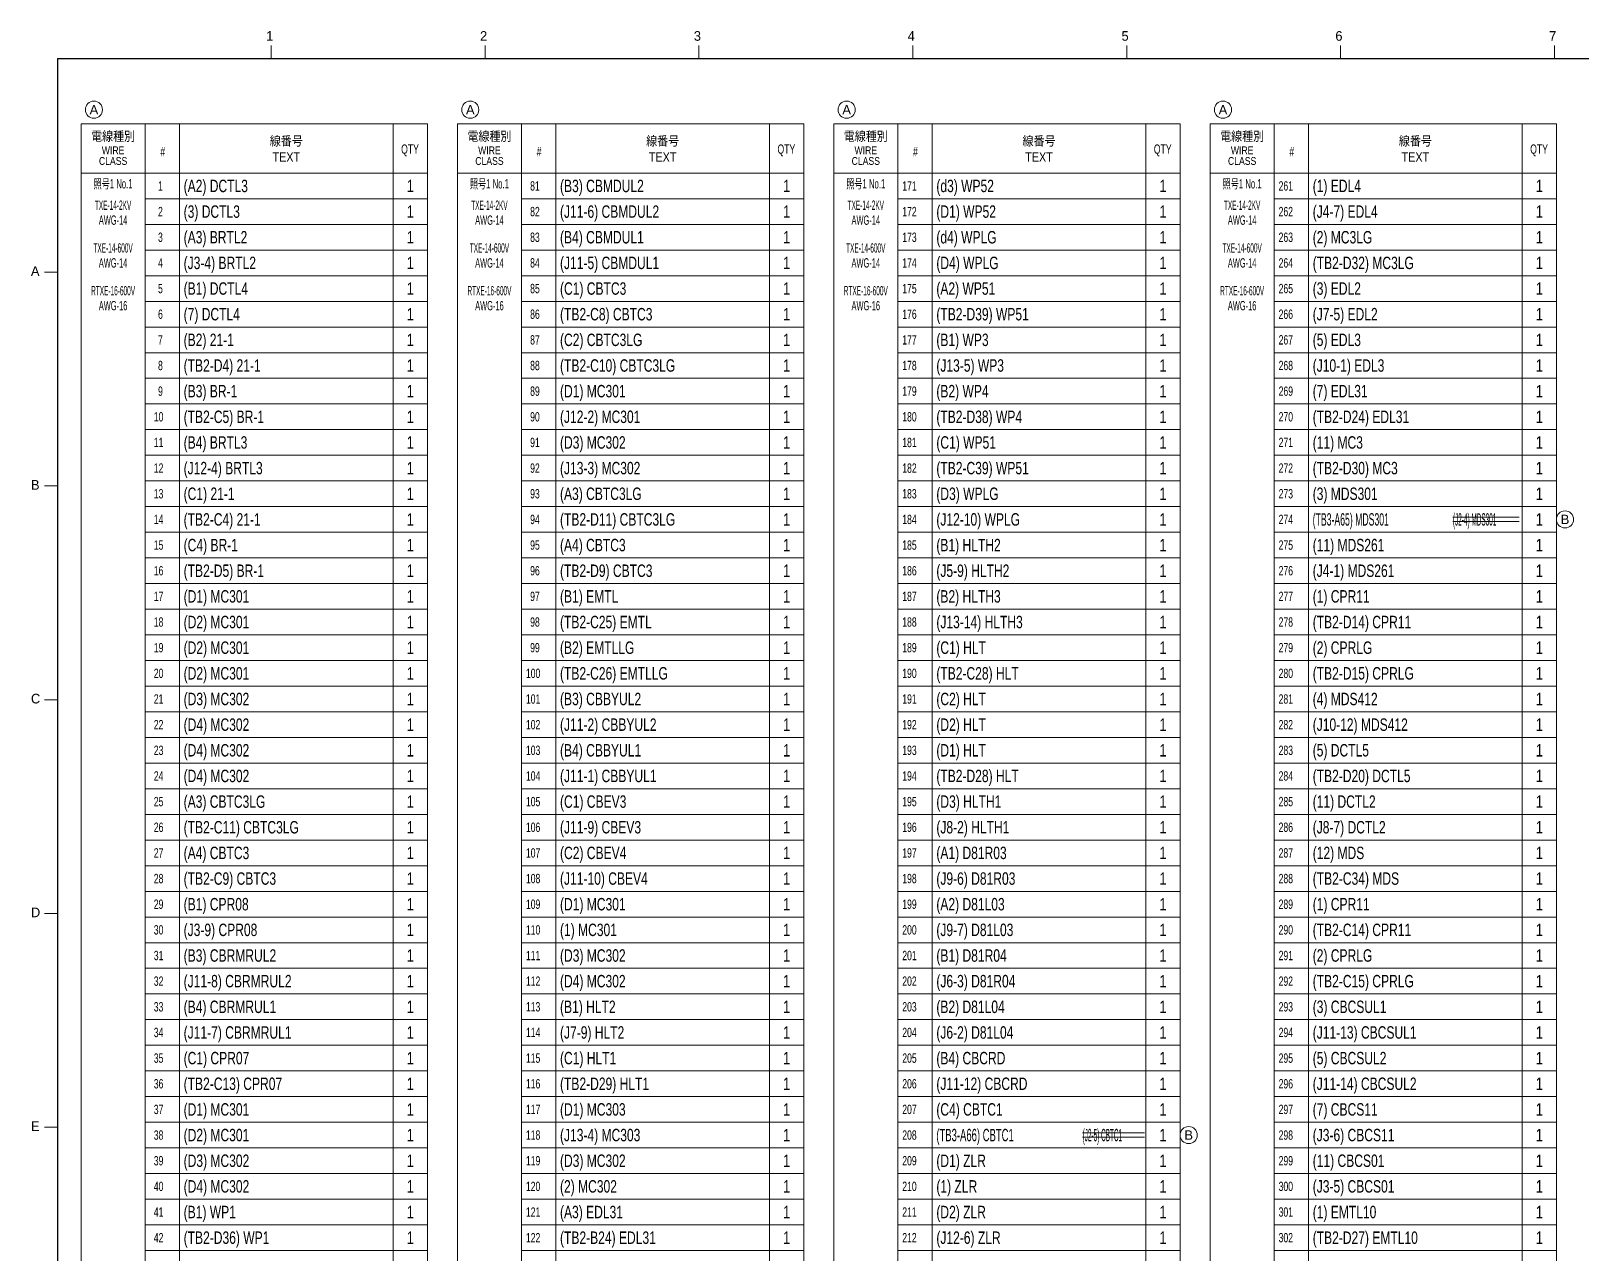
# Model space of a CAD drawing. Header units: millimetres. Extents: x 10 to 832, y 7 to 590.
# Drawn here: x 29.3 to 391.5, y 304.8 to 590.4 of the extents above; entities that cross this region are included whole.
import ezdxf
from ezdxf.enums import TextEntityAlignment as Align

# ---------------------------------------------------------------- set-up
doc = ezdxf.new("R2010")
doc.units = ezdxf.units.MM
for name, color, linetype in [('GR1_01', 7, 'Continuous'), ('GR1_02', 7, 'Continuous'), ('GR1_03', 7, 'Continuous'), ('QTY', 7, 'Continuous'), ('図面枠B6M', 7, 'Continuous'), ('訂正記号', 7, 'Continuous')]:
    doc.layers.add(name, color=color, linetype=linetype)
doc.styles.add('HG丸ｺﾞｼｯｸM-PRO', font='')
doc.styles.get('HG丸ｺﾞｼｯｸM-PRO').set_extended_font_data('HG丸ｺﾞｼｯｸM-PRO')

# ---------------------------------------------------------------- blocks, each defined once
blk = doc.blocks.new('BLKF023')
at = {"layer": '図面枠B6M', "color": 4, "linetype": 'Continuous', "lineweight": 13}
for p, q in [((85.5, 587), (85.5, 584)), ((135.5, 587), (135.5, 584)), ((185.5, 587), (185.5, 584)), ((235.5, 587), (235.5, 584)), ((285.5, 587), (285.5, 584)), ((335.5, 587), (335.5, 584)), ((385.5, 587), (385.5, 584)), ((32.5, 534), (35.5, 534)), ((32.5, 484), (35.5, 484)), ((32.5, 434), (35.5, 434)), ((32.5, 384), (35.5, 384)), ((32.5, 334), (35.5, 334))]:
    blk.add_line(p, q, dxfattribs=at)
at = {"layer": '図面枠B6M', "color": 2, "linetype": 'Continuous', "lineweight": 25}
for q in [(35.5, 15), (831.5, 584)]:
    blk.add_line((35.5, 584), q, dxfattribs=at)
at = {"layer": '図面枠B6M', "color": 4, "linetype": 'Continuous', "lineweight": 13, "style": 'HG丸ｺﾞｼｯｸM-PRO'}
for s, width, p in [('2', 1.003994, (134.3, 587.45)), ('3', 1.003994, (184.29, 587.45)), ('6', 1.003994, (334.29, 587.45)), ('1', 1.003994, (84.29, 587.45)), ('4', 1.003994, (234.29, 587.45)), ('5', 1.003994, (284.29, 587.45)), ('7', 1.003994, (384.29, 587.45)), ('A', 1.002405, (29.29, 532.45)), ('B', 1.004704, (29.29, 482.45)), ('C', 1.001214, (29.29, 432.45)), ('D', 1.002334, (29.29, 382.45)), ('E', 1.001589, (29.29, 332.45))]:
    blk.add_text(s, height=2.25, dxfattribs=dict(at, width=width)).set_placement(p, align=Align.BOTTOM_LEFT)
blk = doc.blocks.new('BLKF026')
at = {"layer": 'GR1_01', "color": 3, "linetype": 'Continuous', "lineweight": 13}
for p, q in [((41, 568.67), (41, 557.17)), ((41, 568.67), (41, 77.17)), ((122, 568.67), (41, 568.67)), ((56, 568.67), (56, 557.17)), ((64, 568.67), (64, 77.17)), ((114, 568.67), (114, 77.17)), ((122, 568.67), (122, 77.17)), ((122, 557.17), (41, 557.17)), ((56, 557.17), (56, 77.17)), ((56, 557.17), (122, 557.17)), ((122, 557.17), (122, 83.17)), ((56, 551.17), (122, 551.17)), ((56, 545.17), (122, 545.17)), ((56, 539.17), (122, 539.17)), ((56, 533.17), (122, 533.17)), ((56, 527.17), (122, 527.17)), ((56, 521.17), (122, 521.17)), ((56, 515.17), (122, 515.17)), ((56, 509.17), (122, 509.17)), ((56, 503.17), (122, 503.17)), ((56, 497.17), (122, 497.17)), ((56, 491.17), (122, 491.17)), ((56, 485.17), (122, 485.17)), ((56, 479.17), (122, 479.17)), ((56, 473.17), (122, 473.17)), ((56, 467.17), (122, 467.17)), ((56, 461.17), (122, 461.17)), ((56, 455.17), (122, 455.17)), ((56, 449.17), (122, 449.17)), ((56, 443.17), (122, 443.17)), ((56, 437.17), (122, 437.17)), ((56, 431.17), (122, 431.17)), ((56, 425.17), (122, 425.17)), ((56, 419.17), (122, 419.17)), ((56, 413.17), (122, 413.17)), ((56, 407.17), (122, 407.17)), ((56, 401.17), (122, 401.17)), ((56, 395.17), (122, 395.17)), ((56, 389.17), (122, 389.17)), ((56, 383.17), (122, 383.17)), ((56, 377.17), (122, 377.17)), ((56, 371.17), (122, 371.17)), ((56, 365.17), (122, 365.17)), ((56, 359.17), (122, 359.17)), ((56, 353.17), (122, 353.17)), ((56, 347.17), (122, 347.17)), ((56, 341.17), (122, 341.17)), ((56, 335.17), (122, 335.17)), ((56, 329.17), (122, 329.17)), ((56, 323.17), (122, 323.17)), ((56, 317.17), (122, 317.17)), ((56, 311.17), (122, 311.17)), ((56, 305.17), (122, 305.17)), ((56, 299.17), (122, 299.17)), ((56, 293.17), (122, 293.17)), ((56, 287.17), (122, 287.17)), ((56, 281.17), (122, 281.17)), ((56, 275.17), (122, 275.17)), ((56, 269.17), (122, 269.17)), ((56, 263.17), (122, 263.17)), ((56, 257.17), (122, 257.17)), ((56, 251.17), (122, 251.17)), ((56, 245.17), (122, 245.17)), ((56, 239.17), (122, 239.17)), ((56, 233.17), (122, 233.17)), ((56, 227.17), (122, 227.17)), ((56, 221.17), (122, 221.17)), ((56, 215.17), (122, 215.17)), ((56, 209.17), (122, 209.17)), ((56, 203.17), (122, 203.17)), ((56, 197.17), (122, 197.17)), ((56, 191.17), (122, 191.17)), ((56, 185.17), (122, 185.17)), ((56, 179.17), (122, 179.17)), ((56, 173.17), (122, 173.17)), ((56, 167.17), (122, 167.17)), ((56, 161.17), (122, 161.17)), ((56, 155.17), (122, 155.17)), ((56, 149.17), (122, 149.17)), ((56, 143.17), (122, 143.17)), ((56, 137.17), (122, 137.17)), ((56, 131.17), (122, 131.17)), ((56, 125.17), (122, 125.17)), ((56, 119.17), (122, 119.17)), ((56, 113.17), (122, 113.17)), ((56, 107.17), (122, 107.17)), ((56, 101.17), (122, 101.17)), ((56, 95.17), (122, 95.17)), ((56, 89.17), (122, 89.17)), ((56, 83.17), (122, 83.17)), ((56, 83.17), (122, 83.17)), ((41, 77.17), (122, 77.17))]:
    blk.add_line(p, q, dxfattribs=at)
at = {"layer": 'GR1_01', "color": 3, "linetype": 'Continuous', "lineweight": 13, "style": 'HG丸ｺﾞｼｯｸM-PRO'}
for s, height, width, p in [('電線種別', 2.182, 0.863284, (48.5, 565.8)), ('線番号', 2.182, 0.863284, (89, 564.7)), ('#', 2.18, 0.693196, (60.1, 562.18)), ('TEXT', 2.182, 0.863438, (89, 560.92)), ('QTY', 2.182, 0.692704, (117.93, 562.78))]:
    blk.add_text(s, height=height, dxfattribs=dict(at, width=width)).set_placement(p, align=Align.MIDDLE_CENTER)
for s, width, p in [('WIRE', 0.829808, (48.5, 561.05)), ('CLASS', 0.831675, (48.5, 558.55))]:
    blk.add_text(s, height=1.818, dxfattribs=dict(at, width=width)).set_placement(p, align=Align.BOTTOM_CENTER)
blk = doc.blocks.new('BLKF027')
at = {"layer": 'GR1_01', "color": 3, "linetype": 'Continuous', "lineweight": 13}
for p, q in [((129, 568.67), (129, 557.17)), ((129, 568.67), (129, 17.17)), ((210, 568.67), (129, 568.67)), ((144, 568.67), (144, 557.17)), ((152, 568.67), (152, 17.17)), ((202, 568.67), (202, 17.17)), ((210, 568.67), (210, 17.17)), ((210, 557.17), (129, 557.17)), ((144, 557.17), (144, 17.17)), ((144, 557.17), (210, 557.17)), ((144, 551.17), (210, 551.17)), ((144, 545.17), (210, 545.17)), ((144, 539.17), (210, 539.17)), ((144, 533.17), (210, 533.17)), ((144, 527.17), (210, 527.17)), ((144, 521.17), (210, 521.17)), ((144, 515.17), (210, 515.17)), ((144, 509.17), (210, 509.17)), ((144, 503.17), (210, 503.17)), ((144, 497.17), (210, 497.17)), ((144, 491.17), (210, 491.17)), ((144, 485.17), (210, 485.17)), ((144, 479.17), (210, 479.17)), ((144, 473.17), (210, 473.17)), ((144, 467.17), (210, 467.17)), ((144, 461.17), (210, 461.17)), ((144, 455.17), (210, 455.17)), ((144, 449.17), (210, 449.17)), ((144, 443.17), (210, 443.17)), ((144, 437.17), (210, 437.17)), ((144, 431.17), (210, 431.17)), ((144, 425.17), (210, 425.17)), ((144, 419.17), (210, 419.17)), ((144, 413.17), (210, 413.17)), ((144, 407.17), (210, 407.17)), ((144, 401.17), (210, 401.17)), ((144, 395.17), (210, 395.17)), ((144, 389.17), (210, 389.17)), ((144, 383.17), (210, 383.17)), ((144, 377.17), (210, 377.17)), ((144, 371.17), (210, 371.17)), ((144, 365.17), (210, 365.17)), ((144, 359.17), (210, 359.17)), ((144, 353.17), (210, 353.17)), ((144, 347.17), (210, 347.17)), ((144, 341.17), (210, 341.17)), ((144, 335.17), (210, 335.17)), ((144, 329.17), (210, 329.17)), ((144, 323.17), (210, 323.17)), ((144, 317.17), (210, 317.17)), ((144, 311.17), (210, 311.17)), ((144, 305.17), (210, 305.17)), ((144, 299.17), (210, 299.17)), ((144, 293.17), (210, 293.17)), ((144, 287.17), (210, 287.17)), ((144, 281.17), (210, 281.17)), ((144, 275.17), (210, 275.17)), ((144, 269.17), (210, 269.17)), ((144, 263.17), (210, 263.17)), ((144, 257.17), (210, 257.17)), ((144, 251.17), (210, 251.17)), ((144, 245.17), (210, 245.17)), ((144, 239.17), (210, 239.17)), ((144, 233.17), (210, 233.17)), ((144, 227.17), (210, 227.17)), ((144, 221.17), (210, 221.17)), ((144, 215.17), (210, 215.17)), ((144, 209.17), (210, 209.17)), ((144, 203.17), (210, 203.17)), ((144, 197.17), (210, 197.17)), ((144, 191.17), (210, 191.17)), ((144, 185.17), (210, 185.17)), ((144, 179.17), (210, 179.17)), ((144, 173.17), (210, 173.17)), ((144, 167.17), (210, 167.17)), ((144, 161.17), (210, 161.17)), ((144, 155.17), (210, 155.17)), ((144, 149.17), (210, 149.17)), ((144, 143.17), (210, 143.17)), ((144, 137.17), (210, 137.17)), ((144, 131.17), (210, 131.17)), ((144, 125.17), (210, 125.17)), ((144, 119.17), (210, 119.17)), ((144, 113.17), (210, 113.17)), ((144, 107.17), (210, 107.17)), ((144, 101.17), (210, 101.17)), ((144, 95.17), (210, 95.17)), ((144, 89.17), (210, 89.17)), ((144, 83.17), (210, 83.17)), ((144, 83.17), (210, 83.17)), ((144, 77.17), (210, 77.17)), ((144, 71.17), (210, 71.17)), ((144, 65.17), (210, 65.17)), ((144, 59.17), (210, 59.17)), ((144, 53.17), (210, 53.17)), ((144, 47.17), (210, 47.17)), ((144, 41.17), (210, 41.17)), ((144, 35.17), (210, 35.17)), ((144, 29.17), (210, 29.17)), ((144, 23.17), (210, 23.17)), ((129, 17.17), (210, 17.17))]:
    blk.add_line(p, q, dxfattribs=at)
at = {"layer": 'GR1_01', "color": 3, "linetype": 'Continuous', "lineweight": 13, "style": 'HG丸ｺﾞｼｯｸM-PRO'}
for s, height, width, p in [('電線種別', 2.182, 0.863284, (136.5, 565.8)), ('線番号', 2.182, 0.863284, (177, 564.7)), ('#', 2.18, 0.693196, (148.1, 562.18)), ('TEXT', 2.182, 0.863438, (177, 560.92)), ('QTY', 2.182, 0.692704, (205.93, 562.78))]:
    blk.add_text(s, height=height, dxfattribs=dict(at, width=width)).set_placement(p, align=Align.MIDDLE_CENTER)
for s, width, p in [('WIRE', 0.829808, (136.5, 561.05)), ('CLASS', 0.831675, (136.5, 558.55))]:
    blk.add_text(s, height=1.818, dxfattribs=dict(at, width=width)).set_placement(p, align=Align.BOTTOM_CENTER)
blk = doc.blocks.new('BLKF028')
at = {"layer": 'GR1_01', "color": 3, "linetype": 'Continuous', "lineweight": 13}
for p, q in [((217, 568.67), (217, 557.17)), ((217, 568.67), (217, 17.17)), ((298, 568.67), (217, 568.67)), ((232, 568.67), (232, 557.17)), ((240, 568.67), (240, 17.17)), ((290, 568.67), (290, 17.17)), ((298, 568.67), (298, 17.17)), ((298, 557.17), (217, 557.17)), ((232, 557.17), (232, 17.17)), ((232, 557.17), (298, 557.17)), ((232, 551.17), (298, 551.17)), ((232, 545.17), (298, 545.17)), ((232, 539.17), (298, 539.17)), ((232, 533.17), (298, 533.17)), ((232, 527.17), (298, 527.17)), ((232, 521.17), (298, 521.17)), ((232, 515.17), (298, 515.17)), ((232, 509.17), (298, 509.17)), ((232, 503.17), (298, 503.17)), ((232, 497.17), (298, 497.17)), ((232, 491.17), (298, 491.17)), ((232, 485.17), (298, 485.17)), ((232, 479.17), (298, 479.17)), ((232, 473.17), (298, 473.17)), ((232, 467.17), (298, 467.17)), ((232, 461.17), (298, 461.17)), ((232, 455.17), (298, 455.17)), ((232, 449.17), (298, 449.17)), ((232, 443.17), (298, 443.17)), ((232, 437.17), (298, 437.17)), ((232, 431.17), (298, 431.17)), ((232, 425.17), (298, 425.17)), ((232, 419.17), (298, 419.17)), ((232, 413.17), (298, 413.17)), ((232, 407.17), (298, 407.17)), ((232, 401.17), (298, 401.17)), ((232, 395.17), (298, 395.17)), ((232, 389.17), (298, 389.17)), ((232, 383.17), (298, 383.17)), ((232, 377.17), (298, 377.17)), ((232, 371.17), (298, 371.17)), ((232, 365.17), (298, 365.17)), ((232, 359.17), (298, 359.17)), ((232, 353.17), (298, 353.17)), ((232, 347.17), (298, 347.17)), ((232, 341.17), (298, 341.17)), ((232, 335.17), (298, 335.17)), ((232, 329.17), (298, 329.17)), ((232, 323.17), (298, 323.17)), ((232, 317.17), (298, 317.17)), ((232, 311.17), (298, 311.17)), ((232, 305.17), (298, 305.17)), ((232, 299.17), (298, 299.17)), ((232, 293.17), (298, 293.17)), ((232, 287.17), (298, 287.17)), ((232, 281.17), (298, 281.17)), ((232, 275.17), (298, 275.17)), ((232, 269.17), (298, 269.17)), ((232, 263.17), (298, 263.17)), ((232, 257.17), (298, 257.17)), ((232, 251.17), (298, 251.17)), ((232, 245.17), (298, 245.17)), ((232, 239.17), (298, 239.17)), ((232, 233.17), (298, 233.17)), ((232, 227.17), (298, 227.17)), ((232, 221.17), (298, 221.17)), ((232, 215.17), (298, 215.17)), ((232, 209.17), (298, 209.17)), ((232, 203.17), (298, 203.17)), ((232, 197.17), (298, 197.17)), ((232, 191.17), (298, 191.17)), ((232, 185.17), (298, 185.17)), ((232, 179.17), (298, 179.17)), ((232, 173.17), (298, 173.17)), ((232, 167.17), (298, 167.17)), ((232, 161.17), (298, 161.17)), ((232, 155.17), (298, 155.17)), ((232, 149.17), (298, 149.17)), ((232, 143.17), (298, 143.17)), ((232, 137.17), (298, 137.17)), ((232, 131.17), (298, 131.17)), ((232, 125.17), (298, 125.17)), ((232, 119.17), (298, 119.17)), ((232, 113.17), (298, 113.17)), ((232, 107.17), (298, 107.17)), ((232, 101.17), (298, 101.17)), ((232, 95.17), (298, 95.17)), ((232, 89.17), (298, 89.17)), ((232, 83.17), (298, 83.17)), ((232, 83.17), (298, 83.17)), ((232, 77.17), (298, 77.17)), ((232, 71.17), (298, 71.17)), ((232, 65.17), (298, 65.17)), ((232, 59.17), (298, 59.17)), ((232, 53.17), (298, 53.17)), ((232, 47.17), (298, 47.17)), ((232, 41.17), (298, 41.17)), ((232, 35.17), (298, 35.17)), ((232, 29.17), (298, 29.17)), ((232, 23.17), (298, 23.17)), ((217, 17.17), (298, 17.17))]:
    blk.add_line(p, q, dxfattribs=at)
at = {"layer": 'GR1_01', "color": 3, "linetype": 'Continuous', "lineweight": 13, "style": 'HG丸ｺﾞｼｯｸM-PRO'}
for s, height, width, p in [('電線種別', 2.182, 0.863284, (224.5, 565.8)), ('線番号', 2.182, 0.863284, (265, 564.7)), ('#', 2.18, 0.693196, (236.1, 562.18)), ('TEXT', 2.182, 0.863438, (265, 560.92)), ('QTY', 2.182, 0.692704, (293.93, 562.78))]:
    blk.add_text(s, height=height, dxfattribs=dict(at, width=width)).set_placement(p, align=Align.MIDDLE_CENTER)
for s, width, p in [('WIRE', 0.829808, (224.5, 561.05)), ('CLASS', 0.831675, (224.5, 558.55))]:
    blk.add_text(s, height=1.818, dxfattribs=dict(at, width=width)).set_placement(p, align=Align.BOTTOM_CENTER)
blk = doc.blocks.new('BLKF029')
at = {"layer": 'GR1_01', "color": 3, "linetype": 'Continuous', "lineweight": 13}
for p, q in [((305, 568.67), (305, 557.17)), ((305, 568.67), (305, 17.17)), ((386, 568.67), (305, 568.67)), ((320, 568.67), (320, 557.17)), ((328, 568.67), (328, 17.17)), ((378, 568.67), (378, 17.17)), ((386, 568.67), (386, 17.17)), ((386, 557.17), (305, 557.17)), ((320, 557.17), (320, 17.17)), ((320, 557.17), (386, 557.17)), ((320, 551.17), (386, 551.17)), ((320, 545.17), (386, 545.17)), ((320, 539.17), (386, 539.17)), ((320, 533.17), (386, 533.17)), ((320, 527.17), (386, 527.17)), ((320, 521.17), (386, 521.17)), ((320, 515.17), (386, 515.17)), ((320, 509.17), (386, 509.17)), ((320, 503.17), (386, 503.17)), ((320, 497.17), (386, 497.17)), ((320, 491.17), (386, 491.17)), ((320, 485.17), (386, 485.17)), ((320, 479.17), (386, 479.17)), ((320, 473.17), (386, 473.17)), ((320, 467.17), (386, 467.17)), ((320, 461.17), (386, 461.17)), ((320, 455.17), (386, 455.17)), ((320, 449.17), (386, 449.17)), ((320, 443.17), (386, 443.17)), ((320, 437.17), (386, 437.17)), ((320, 431.17), (386, 431.17)), ((320, 425.17), (386, 425.17)), ((320, 419.17), (386, 419.17)), ((320, 413.17), (386, 413.17)), ((320, 407.17), (386, 407.17)), ((320, 401.17), (386, 401.17)), ((320, 395.17), (386, 395.17)), ((320, 389.17), (386, 389.17)), ((320, 383.17), (386, 383.17)), ((320, 377.17), (386, 377.17)), ((320, 371.17), (386, 371.17)), ((320, 365.17), (386, 365.17)), ((320, 359.17), (386, 359.17)), ((320, 353.17), (386, 353.17)), ((320, 347.17), (386, 347.17)), ((320, 341.17), (386, 341.17)), ((320, 335.17), (386, 335.17)), ((320, 329.17), (386, 329.17)), ((320, 323.17), (386, 323.17)), ((320, 317.17), (386, 317.17)), ((320, 311.17), (386, 311.17)), ((320, 305.17), (386, 305.17)), ((320, 299.17), (386, 299.17)), ((320, 293.17), (386, 293.17)), ((320, 287.17), (386, 287.17)), ((320, 281.17), (386, 281.17)), ((320, 275.17), (386, 275.17)), ((320, 269.17), (386, 269.17)), ((320, 263.17), (386, 263.17)), ((320, 257.17), (386, 257.17)), ((320, 251.17), (386, 251.17)), ((320, 245.17), (386, 245.17)), ((320, 239.17), (386, 239.17)), ((320, 233.17), (386, 233.17)), ((320, 227.17), (386, 227.17)), ((320, 221.17), (386, 221.17)), ((320, 215.17), (386, 215.17)), ((320, 209.17), (386, 209.17)), ((320, 203.17), (386, 203.17)), ((320, 197.17), (386, 197.17)), ((320, 191.17), (386, 191.17)), ((320, 185.17), (386, 185.17)), ((320, 179.17), (386, 179.17)), ((320, 173.17), (386, 173.17)), ((320, 167.17), (386, 167.17)), ((320, 161.17), (386, 161.17)), ((320, 155.17), (386, 155.17)), ((320, 149.17), (386, 149.17)), ((320, 143.17), (386, 143.17)), ((320, 137.17), (386, 137.17)), ((320, 131.17), (386, 131.17)), ((320, 125.17), (386, 125.17)), ((320, 119.17), (386, 119.17)), ((320, 113.17), (386, 113.17)), ((320, 107.17), (386, 107.17)), ((320, 101.17), (386, 101.17)), ((320, 95.17), (386, 95.17)), ((320, 89.17), (386, 89.17)), ((320, 83.17), (386, 83.17)), ((320, 83.17), (386, 83.17)), ((320, 77.17), (386, 77.17)), ((320, 71.17), (386, 71.17)), ((320, 65.17), (386, 65.17)), ((320, 59.17), (386, 59.17)), ((320, 53.17), (386, 53.17)), ((320, 47.17), (386, 47.17)), ((320, 41.17), (386, 41.17)), ((320, 35.17), (386, 35.17)), ((320, 29.17), (386, 29.17)), ((320, 23.17), (386, 23.17)), ((305, 17.17), (386, 17.17))]:
    blk.add_line(p, q, dxfattribs=at)
at = {"layer": 'GR1_01', "color": 3, "linetype": 'Continuous', "lineweight": 13, "style": 'HG丸ｺﾞｼｯｸM-PRO'}
for s, height, width, p in [('電線種別', 2.182, 0.863284, (312.5, 565.8)), ('線番号', 2.182, 0.863284, (353, 564.7)), ('#', 2.18, 0.693196, (324.1, 562.18)), ('TEXT', 2.182, 0.863438, (353, 560.92)), ('QTY', 2.182, 0.692704, (381.93, 562.78))]:
    blk.add_text(s, height=height, dxfattribs=dict(at, width=width)).set_placement(p, align=Align.MIDDLE_CENTER)
for s, width, p in [('WIRE', 0.829808, (312.5, 561.05)), ('CLASS', 0.831675, (312.5, 558.55))]:
    blk.add_text(s, height=1.818, dxfattribs=dict(at, width=width)).set_placement(p, align=Align.BOTTOM_CENTER)
blk = doc.blocks.new('BLKF036')
at = {"layer": '訂正記号', "color": 4, "linetype": 'Continuous', "lineweight": 13}
blk.add_circle((308.02, 572), 2, dxfattribs=at)
at = {"layer": '訂正記号', "color": 4, "linetype": 'Continuous', "lineweight": 13, "style": 'HG丸ｺﾞｼｯｸM-PRO', "width": 1.042301}
blk.add_text('A', height=2.18, dxfattribs=at).set_placement((308.02, 572), align=Align.MIDDLE_CENTER)
blk = doc.blocks.new('BLKF037')
at = {"layer": '訂正記号', "color": 4, "linetype": 'Continuous', "lineweight": 13}
blk.add_circle((220.02, 572), 2, dxfattribs=at)
at = {"layer": '訂正記号', "color": 4, "linetype": 'Continuous', "lineweight": 13, "style": 'HG丸ｺﾞｼｯｸM-PRO', "width": 1.042301}
blk.add_text('A', height=2.18, dxfattribs=at).set_placement((220.02, 572), align=Align.MIDDLE_CENTER)
blk = doc.blocks.new('BLKF038')
at = {"layer": '訂正記号', "color": 4, "linetype": 'Continuous', "lineweight": 13}
blk.add_circle((132.02, 572), 2, dxfattribs=at)
at = {"layer": '訂正記号', "color": 4, "linetype": 'Continuous', "lineweight": 13, "style": 'HG丸ｺﾞｼｯｸM-PRO', "width": 1.042301}
blk.add_text('A', height=2.18, dxfattribs=at).set_placement((132.02, 572), align=Align.MIDDLE_CENTER)
blk = doc.blocks.new('BLKF039')
at = {"layer": '訂正記号', "color": 4, "linetype": 'Continuous', "lineweight": 13}
blk.add_circle((44.02, 572), 2, dxfattribs=at)
at = {"layer": '訂正記号', "color": 4, "linetype": 'Continuous', "lineweight": 13, "style": 'HG丸ｺﾞｼｯｸM-PRO', "width": 1.042301}
blk.add_text('A', height=2.18, dxfattribs=at).set_placement((44.02, 572), align=Align.MIDDLE_CENTER)
blk = doc.blocks.new('BLKF040')
at = {"layer": '訂正記号', "color": 4, "linetype": 'Continuous', "lineweight": 13}
blk.add_circle((388, 476.17), 2, dxfattribs=at)
at = {"layer": '訂正記号', "color": 4, "linetype": 'Continuous', "lineweight": 13, "style": 'HG丸ｺﾞｼｯｸM-PRO', "width": 1.04272}
blk.add_text('B', height=2.18, dxfattribs=at).set_placement((388, 476.17), align=Align.MIDDLE_CENTER)
blk = doc.blocks.new('BLKF041')
at = {"layer": '訂正記号', "color": 4, "linetype": 'Continuous', "lineweight": 13}
blk.add_circle((300, 332.17), 2, dxfattribs=at)
at = {"layer": '訂正記号', "color": 4, "linetype": 'Continuous', "lineweight": 13, "style": 'HG丸ｺﾞｼｯｸM-PRO', "width": 1.04272}
blk.add_text('B', height=2.18, dxfattribs=at).set_placement((300, 332.17), align=Align.MIDDLE_CENTER)

msp = doc.modelspace()

# ---------------------------------------------------------------- linework, layer by layer
at = {"layer": '訂正記号', "color": 4, "linetype": 'Continuous', "lineweight": 13}
for p, q in [((361.78, 476.67), (377.25, 476.67)), ((361.78, 475.67), (377.25, 475.67)), ((275.2, 332.67), (289.64, 332.67)), ((275.2, 331.67), (289.64, 331.67))]:
    msp.add_line(p, q, dxfattribs=at)

# ---------------------------------------------------------------- block references
at = {"layer": 'GR1_01', "color": 3, "linetype": 'Continuous', "lineweight": 13}
for name in ['BLKF026', 'BLKF027', 'BLKF028', 'BLKF029']:
    msp.add_blockref(name, (0, 0), dxfattribs=at)
at = {"layer": '図面枠B6M', "color": 4, "linetype": 'Continuous', "lineweight": 13}
msp.add_blockref('BLKF023', (0, 0), dxfattribs=at)
at = {"layer": '訂正記号', "color": 4, "linetype": 'Continuous', "lineweight": 13}
for name in ['BLKF039', 'BLKF038', 'BLKF037', 'BLKF036', 'BLKF040', 'BLKF041']:
    msp.add_blockref(name, (0, 0), dxfattribs=at)

# ---------------------------------------------------------------- texts
at = {"layer": 'GR1_02', "color": 3, "linetype": 'Continuous', "lineweight": 35, "style": 'HG丸ｺﾞｼｯｸM-PRO'}
for s, height, width, p in [('照号1 No.1', 2.182, 0.618598, (48.5, 554.67)), ('照号1 No.1', 2.182, 0.618598, (136.5, 554.67)), ('照号1 No.1', 2.182, 0.618598, (224.5, 554.67)), ('照号1 No.1', 2.182, 0.618598, (312.5, 554.67)), ('TXE-14-2KV', 2.182, 0.415658, (48.5, 549.67)), ('TXE-14-2KV', 2.182, 0.415658, (136.5, 549.67)), ('TXE-14-2KV', 2.182, 0.415658, (224.5, 549.67)), ('TXE-14-2KV', 2.182, 0.415658, (312.5, 549.67)), ('AWG-14', 2.182, 0.522521, (48.5, 546.17)), ('AWG-14', 2.182, 0.522521, (136.5, 546.17)), ('AWG-14', 2.182, 0.522521, (224.5, 546.17)), ('AWG-14', 2.182, 0.522521, (312.5, 546.17)), ('TXE-14-600V', 2.1818, 0.416093, (48.5, 539.67)), ('TXE-14-600V', 2.1818, 0.416093, (136.5, 539.67)), ('TXE-14-600V', 2.1818, 0.416093, (224.5, 539.67)), ('TXE-14-600V', 2.1818, 0.416093, (312.5, 539.67)), ('AWG-14', 2.182, 0.522521, (48.5, 536.17)), ('AWG-14', 2.182, 0.522521, (136.5, 536.17)), ('AWG-14', 2.182, 0.522521, (224.5, 536.17)), ('AWG-14', 2.182, 0.522521, (312.5, 536.17)), ('RTXE-16-600V', 2.1818, 0.41606, (48.5, 529.67)), ('RTXE-16-600V', 2.1818, 0.41606, (136.5, 529.67)), ('RTXE-16-600V', 2.1818, 0.41606, (224.5, 529.67)), ('RTXE-16-600V', 2.1818, 0.41606, (312.5, 529.67)), ('AWG-16', 2.182, 0.522521, (48.5, 526.17)), ('AWG-16', 2.182, 0.522521, (136.5, 526.17)), ('AWG-16', 2.182, 0.522521, (224.5, 526.17)), ('AWG-16', 2.182, 0.522521, (312.5, 526.17))]:
    msp.add_text(s, height=height, dxfattribs=dict(at, width=width)).set_placement(p, align=Align.MIDDLE_CENTER)
at = {"layer": 'GR1_02', "color": 3, "linetype": 'Continuous', "lineweight": 9, "style": 'HG丸ｺﾞｼｯｸM-PRO', "width": 0.784542}
for p in [(118, 554.17), (206, 554.17), (294, 554.17), (382, 554.17), (118, 548.17), (206, 548.17), (294, 548.17), (382, 548.17), (118, 542.17), (206, 542.17), (294, 542.17), (382, 542.17), (118, 536.17), (206, 536.17), (294, 536.17), (382, 536.17), (118, 530.17), (206, 530.17), (294, 530.17), (382, 530.17), (118, 524.17), (206, 524.17), (294, 524.17), (382, 524.17), (118, 518.17), (206, 518.17), (294, 518.17), (382, 518.17), (118, 512.17), (206, 512.17), (294, 512.17), (382, 512.17), (118, 506.17), (206, 506.17), (294, 506.17), (382, 506.17), (118, 500.17), (206, 500.17), (294, 500.17), (382, 500.17), (118, 494.17), (206, 494.17), (294, 494.17), (382, 494.17), (118, 488.17), (206, 488.17), (294, 488.17), (382, 488.17), (118, 482.17), (206, 482.17), (294, 482.17), (382, 482.17), (118, 476.17), (206, 476.17), (294, 476.17), (382, 476.17), (118, 470.17), (206, 470.17), (294, 470.17), (382, 470.17), (118, 464.17), (206, 464.17), (294, 464.17), (382, 464.17), (118, 458.17), (206, 458.17), (294, 458.17), (382, 458.17), (118, 452.17), (206, 452.17), (294, 452.17), (382, 452.17), (118, 446.17), (206, 446.17), (294, 446.17), (382, 446.17), (118, 440.17), (206, 440.17), (294, 440.17), (382, 440.17), (118, 434.17), (206, 434.17), (294, 434.17), (382, 434.17), (118, 428.17), (206, 428.17), (294, 428.17), (382, 428.17), (118, 422.17), (206, 422.17), (294, 422.17), (382, 422.17), (118, 416.17), (206, 416.17), (294, 416.17), (382, 416.17), (118, 410.17), (206, 410.17), (294, 410.17), (382, 410.17), (118, 404.17), (206, 404.17), (294, 404.17), (382, 404.17), (118, 398.17), (206, 398.17), (294, 398.17), (382, 398.17), (118, 392.17), (206, 392.17), (294, 392.17), (382, 392.17), (118, 386.17), (206, 386.17), (294, 386.17), (382, 386.17), (118, 380.17), (206, 380.17), (294, 380.17), (382, 380.17), (118, 374.17), (206, 374.17), (294, 374.17), (382, 374.17), (118, 368.17), (206, 368.17), (294, 368.17), (382, 368.17), (118, 362.17), (206, 362.17), (294, 362.17), (382, 362.17), (118, 356.17), (206, 356.17), (294, 356.17), (382, 356.17), (118, 350.17), (206, 350.17), (294, 350.17), (382, 350.17), (118, 344.17), (206, 344.17), (294, 344.17), (382, 344.17), (118, 338.17), (206, 338.17), (294, 338.17), (382, 338.17), (118, 332.17), (206, 332.17), (294, 332.17), (382, 332.17), (118, 326.17), (206, 326.17), (294, 326.17), (382, 326.17), (118, 320.17), (206, 320.17), (294, 320.17), (382, 320.17), (118, 314.17), (206, 314.17), (294, 314.17), (382, 314.17), (118, 308.17), (206, 308.17), (294, 308.17), (382, 308.17)]:
    msp.add_text('1', height=2.91, dxfattribs=at).set_placement(p, align=Align.MIDDLE_CENTER)
at = {"layer": 'GR1_03', "color": 3, "linetype": 'Continuous', "lineweight": 9, "style": 'HG丸ｺﾞｼｯｸM-PRO', "width": 0.691275}
for s, height, p in [('1', 2.18, (59.01, 554.17)), ('81', 2.182, (146.02, 554.17)), ('171', 2.182, (233.03, 554.17)), ('261', 2.182, (321.03, 554.17)), ('2', 2.18, (59.01, 548.17)), ('82', 2.182, (146.02, 548.17)), ('172', 2.182, (233.03, 548.17)), ('262', 2.182, (321.03, 548.17)), ('3', 2.18, (59.01, 542.17)), ('83', 2.182, (146.02, 542.17)), ('173', 2.182, (233.03, 542.17)), ('263', 2.182, (321.03, 542.17)), ('4', 2.18, (59.01, 536.17)), ('84', 2.182, (146.02, 536.17)), ('174', 2.182, (233.03, 536.17)), ('264', 2.182, (321.03, 536.17)), ('5', 2.18, (59.01, 530.17)), ('85', 2.182, (146.02, 530.17)), ('175', 2.182, (233.03, 530.17)), ('265', 2.182, (321.03, 530.17)), ('6', 2.18, (59.01, 524.17)), ('86', 2.182, (146.02, 524.17)), ('176', 2.182, (233.03, 524.17)), ('266', 2.182, (321.03, 524.17)), ('7', 2.18, (59.01, 518.17)), ('87', 2.182, (146.02, 518.17)), ('177', 2.182, (233.03, 518.17)), ('267', 2.182, (321.03, 518.17)), ('8', 2.18, (59.01, 512.17)), ('88', 2.182, (146.02, 512.17)), ('178', 2.182, (233.03, 512.17)), ('268', 2.182, (321.03, 512.17)), ('9', 2.18, (59.01, 506.17)), ('89', 2.182, (146.02, 506.17)), ('179', 2.182, (233.03, 506.17)), ('269', 2.182, (321.03, 506.17)), ('10', 2.182, (58.02, 500.17)), ('90', 2.182, (146.02, 500.17)), ('180', 2.182, (233.03, 500.17)), ('270', 2.182, (321.03, 500.17)), ('11', 2.182, (58.02, 494.17)), ('91', 2.182, (146.02, 494.17)), ('181', 2.182, (233.03, 494.17)), ('271', 2.182, (321.03, 494.17)), ('12', 2.182, (58.02, 488.17)), ('92', 2.182, (146.02, 488.17)), ('182', 2.182, (233.03, 488.17)), ('272', 2.182, (321.03, 488.17)), ('13', 2.182, (58.02, 482.17)), ('93', 2.182, (146.02, 482.17)), ('183', 2.182, (233.03, 482.17)), ('273', 2.182, (321.03, 482.17)), ('14', 2.182, (58.02, 476.17)), ('94', 2.182, (146.02, 476.17)), ('184', 2.182, (233.03, 476.17)), ('274', 2.182, (321.03, 476.17)), ('15', 2.182, (58.02, 470.17)), ('95', 2.182, (146.02, 470.17)), ('185', 2.182, (233.03, 470.17)), ('275', 2.182, (321.03, 470.17)), ('16', 2.182, (58.02, 464.17)), ('96', 2.182, (146.02, 464.17)), ('186', 2.182, (233.03, 464.17)), ('276', 2.182, (321.03, 464.17)), ('17', 2.182, (58.02, 458.17)), ('97', 2.182, (146.02, 458.17)), ('187', 2.182, (233.03, 458.17)), ('277', 2.182, (321.03, 458.17)), ('18', 2.182, (58.02, 452.17)), ('98', 2.182, (146.02, 452.17)), ('188', 2.182, (233.03, 452.17)), ('278', 2.182, (321.03, 452.17)), ('19', 2.182, (58.02, 446.17)), ('99', 2.182, (146.02, 446.17)), ('189', 2.182, (233.03, 446.17)), ('279', 2.182, (321.03, 446.17)), ('20', 2.182, (58.02, 440.17)), ('100', 2.182, (145.03, 440.17)), ('190', 2.182, (233.03, 440.17)), ('280', 2.182, (321.03, 440.17)), ('21', 2.182, (58.02, 434.17)), ('101', 2.182, (145.03, 434.17)), ('191', 2.182, (233.03, 434.17)), ('281', 2.182, (321.03, 434.17)), ('22', 2.182, (58.02, 428.17)), ('102', 2.182, (145.03, 428.17)), ('192', 2.182, (233.03, 428.17)), ('282', 2.182, (321.03, 428.17)), ('23', 2.182, (58.02, 422.17)), ('103', 2.182, (145.03, 422.17)), ('193', 2.182, (233.03, 422.17)), ('283', 2.182, (321.03, 422.17)), ('24', 2.182, (58.02, 416.17)), ('104', 2.182, (145.03, 416.17)), ('194', 2.182, (233.03, 416.17)), ('284', 2.182, (321.03, 416.17)), ('25', 2.182, (58.02, 410.17)), ('105', 2.182, (145.03, 410.17)), ('195', 2.182, (233.03, 410.17)), ('285', 2.182, (321.03, 410.17)), ('26', 2.182, (58.02, 404.17)), ('106', 2.182, (145.03, 404.17)), ('196', 2.182, (233.03, 404.17)), ('286', 2.182, (321.03, 404.17)), ('27', 2.182, (58.02, 398.17)), ('107', 2.182, (145.03, 398.17)), ('197', 2.182, (233.03, 398.17)), ('287', 2.182, (321.03, 398.17)), ('28', 2.182, (58.02, 392.17)), ('108', 2.182, (145.03, 392.17)), ('198', 2.182, (233.03, 392.17)), ('288', 2.182, (321.03, 392.17)), ('29', 2.182, (58.02, 386.17)), ('109', 2.182, (145.03, 386.17)), ('199', 2.182, (233.03, 386.17)), ('289', 2.182, (321.03, 386.17)), ('30', 2.182, (58.02, 380.17)), ('110', 2.182, (145.03, 380.17)), ('200', 2.182, (233.03, 380.17)), ('290', 2.182, (321.03, 380.17)), ('31', 2.182, (58.02, 374.17)), ('111', 2.182, (145.03, 374.17)), ('201', 2.182, (233.03, 374.17)), ('291', 2.182, (321.03, 374.17)), ('32', 2.182, (58.02, 368.17)), ('112', 2.182, (145.03, 368.17)), ('202', 2.182, (233.03, 368.17)), ('292', 2.182, (321.03, 368.17)), ('33', 2.182, (58.02, 362.17)), ('113', 2.182, (145.03, 362.17)), ('203', 2.182, (233.03, 362.17)), ('293', 2.182, (321.03, 362.17)), ('34', 2.182, (58.02, 356.17)), ('114', 2.182, (145.03, 356.17)), ('204', 2.182, (233.03, 356.17)), ('294', 2.182, (321.03, 356.17)), ('35', 2.182, (58.02, 350.17)), ('115', 2.182, (145.03, 350.17)), ('205', 2.182, (233.03, 350.17)), ('295', 2.182, (321.03, 350.17)), ('36', 2.182, (58.02, 344.17)), ('116', 2.182, (145.03, 344.17)), ('206', 2.182, (233.03, 344.17)), ('296', 2.182, (321.03, 344.17)), ('37', 2.182, (58.02, 338.17)), ('117', 2.182, (145.03, 338.17)), ('207', 2.182, (233.03, 338.17)), ('297', 2.182, (321.03, 338.17)), ('38', 2.182, (58.02, 332.17)), ('118', 2.182, (145.03, 332.17)), ('208', 2.182, (233.03, 332.17)), ('298', 2.182, (321.03, 332.17)), ('39', 2.182, (58.02, 326.17)), ('119', 2.182, (145.03, 326.17)), ('209', 2.182, (233.03, 326.17)), ('299', 2.182, (321.03, 326.17)), ('40', 2.182, (58.02, 320.17)), ('120', 2.182, (145.03, 320.17)), ('210', 2.182, (233.03, 320.17)), ('300', 2.182, (321.03, 320.17)), ('41', 2.182, (58.02, 314.17)), ('121', 2.182, (145.03, 314.17)), ('211', 2.182, (233.03, 314.17)), ('301', 2.182, (321.03, 314.17)), ('42', 2.182, (58.02, 308.17)), ('122', 2.182, (145.03, 308.17)), ('212', 2.182, (233.03, 308.17)), ('302', 2.182, (321.03, 308.17))]:
    msp.add_text(s, height=height, dxfattribs=at).set_placement(p, align=Align.MIDDLE_LEFT)
at = {"layer": 'QTY', "color": 3, "linetype": 'Continuous', "lineweight": 35, "style": 'HG丸ｺﾞｼｯｸM-PRO'}
for s, height, width, p in [('(A2) DCTL3', 2.909, 0.724098, (65, 554.17)), ('(B3) CBMDUL2', 2.9091, 0.725232, (153, 554.17)), ('(d3) WP52', 2.909, 0.724355, (241, 554.17)), ('(1) EDL4', 2.909, 0.724602, (329, 554.17)), ('(3) DCTL3', 2.909, 0.724242, (65, 548.17)), ('(J11-6) CBMDUL2', 2.9091, 0.724655, (153, 548.17)), ('(D1) WP52', 2.909, 0.724391, (241, 548.17)), ('(J4-7) EDL4', 2.9091, 0.724318, (329, 548.17)), ('(A3) BRTL2', 2.909, 0.724708, (65, 542.17)), ('(B4) CBMDUL1', 2.9091, 0.725232, (153, 542.17)), ('(d4) WPLG', 2.909, 0.724453, (241, 542.17)), ('(2) MC3LG', 2.909, 0.724496, (329, 542.17)), ('(J3-4) BRTL2', 2.9091, 0.7246, (65, 536.17)), ('(J11-5) CBMDUL1', 2.9091, 0.724655, (153, 536.17)), ('(D4) WPLG', 2.909, 0.724486, (241, 536.17)), ('(TB2-D32) MC3LG', 2.9091, 0.724545, (329, 536.17)), ('(B1) DCTL4', 2.909, 0.724661, (65, 530.17)), ('(C1) CBTC3', 2.909, 0.724819, (153, 530.17)), ('(A2) WP51', 2.909, 0.72428, (241, 530.17)), ('(3) EDL2', 2.909, 0.724602, (329, 530.17)), ('(7) DCTL4', 2.909, 0.724242, (65, 524.17)), ('(TB2-C8) CBTC3', 2.9091, 0.724853, (153, 524.17)), ('(TB2-D39) WP51', 2.9091, 0.724535, (241, 524.17)), ('(J7-5) EDL2', 2.9091, 0.724318, (329, 524.17)), ('(B2) 21-1', 2.909, 0.7248, (65, 518.17)), ('(C2) CBTC3LG', 2.9091, 0.72477, (153, 518.17)), ('(B1) WP3', 2.909, 0.725003, (241, 518.17)), ('(5) EDL3', 2.909, 0.724602, (329, 518.17)), ('(TB2-D4) 21-1', 2.9091, 0.724483, (65, 512.17)), ('(TB2-C10) CBTC3LG', 2.9091, 0.724771, (153, 512.17)), ('(J13-5) WP3', 2.9091, 0.724233, (241, 512.17)), ('(J10-1) EDL3', 2.9091, 0.724305, (329, 512.17)), ('(B3) BR-1', 2.909, 0.725573, (65, 506.17)), ('(D1) MC301', 2.909, 0.72434, (153, 506.17)), ('(B2) WP4', 2.909, 0.725003, (241, 506.17)), ('(7) EDL31', 2.909, 0.724546, (329, 506.17)), ('(TB2-C5) BR-1', 2.9091, 0.725082, (65, 500.17)), ('(J12-2) MC301', 2.9091, 0.724203, (153, 500.17)), ('(TB2-D38) WP4', 2.9091, 0.724565, (241, 500.17)), ('(TB2-D24) EDL31', 2.9091, 0.724575, (329, 500.17)), ('(B4) BRTL3', 2.909, 0.725286, (65, 494.17)), ('(D3) MC302', 2.909, 0.72434, (153, 494.17)), ('(C1) WP51', 2.909, 0.724519, (241, 494.17)), ('(11) MC3', 2.909, 0.724431, (329, 494.17)), ('(J12-4) BRTL3', 2.9091, 0.724563, (65, 488.17)), ('(J13-3) MC302', 2.9091, 0.724203, (153, 488.17)), ('(TB2-C39) WP51', 2.9091, 0.724615, (241, 488.17)), ('(TB2-D30) MC3', 2.9091, 0.724542, (329, 488.17)), ('(C1) 21-1', 2.909, 0.724391, (65, 482.17)), ('(A3) CBTC3LG', 2.9091, 0.724593, (153, 482.17)), ('(D3) WPLG', 2.909, 0.724486, (241, 482.17)), ('(3) MDS301', 2.909, 0.724376, (329, 482.17)), ('(TB2-C4) 21-1', 2.9091, 0.724575, (65, 476.17)), ('(TB2-D11) CBTC3LG', 2.9091, 0.724706, (153, 476.17)), ('(J12-10) WPLG', 2.9091, 0.724291, (241, 476.17)), ('(TB3-A65) MDS301', 2.9091, 0.521605, (329, 476.17)), ('(C4) BR-1', 2.909, 0.725159, (65, 470.17)), ('(A4) CBTC3', 2.909, 0.724601, (153, 470.17)), ('(B1) HLTH2', 2.909, 0.725211, (241, 470.17)), ('(11) MDS261', 2.9091, 0.724357, (329, 470.17)), ('(TB2-D5) BR-1', 2.9091, 0.724989, (65, 464.17)), ('(TB2-D9) CBTC3', 2.9091, 0.724771, (153, 464.17)), ('(J5-9) HLTH2', 2.9091, 0.72455, (241, 464.17)), ('(J4-1) MDS261', 2.9091, 0.724203, (329, 464.17)), ('(D1) MC301', 2.909, 0.72434, (65, 458.17)), ('(B1) EMTL', 2.909, 0.724969, (153, 458.17)), ('(B2) HLTH3', 2.909, 0.725211, (241, 458.17)), ('(1) CPR11', 2.909, 0.724783, (329, 458.17)), ('(D2) MC301', 2.909, 0.72434, (65, 452.17)), ('(TB2-C25) EMTL', 2.9091, 0.724653, (153, 452.17)), ('(J13-14) HLTH3', 2.9091, 0.72449, (241, 452.17)), ('(TB2-D14) CPR11', 2.9091, 0.724708, (329, 452.17)), ('(D2) MC301', 2.909, 0.72434, (65, 446.17)), ('(B2) EMTLLG', 2.9091, 0.724883, (153, 446.17)), ('(C1) HLT', 2.909, 0.724692, (241, 446.17)), ('(2) CPRLG', 2.909, 0.724883, (329, 446.17)), ('(D2) MC301', 2.909, 0.72434, (65, 440.17)), ('(TB2-C26) EMTLLG', 2.9091, 0.724641, (153, 440.17)), ('(TB2-C28) HLT', 2.9091, 0.724726, (241, 440.17)), ('(TB2-D15) CPRLG', 2.9091, 0.724764, (329, 440.17)), ('(D3) MC302', 2.909, 0.72434, (65, 434.17)), ('(B3) CBBYUL2', 2.9091, 0.725795, (153, 434.17)), ('(C2) HLT', 2.909, 0.724692, (241, 434.17)), ('(4) MDS412', 2.909, 0.724376, (329, 434.17)), ('(D4) MC302', 2.909, 0.72434, (65, 428.17)), ('(J11-2) CBBYUL2', 2.9091, 0.725093, (153, 428.17)), ('(D2) HLT', 2.909, 0.724536, (241, 428.17)), ('(J10-12) MDS412', 2.9091, 0.724202, (329, 428.17)), ('(D4) MC302', 2.909, 0.72434, (65, 422.17)), ('(B4) CBBYUL1', 2.9091, 0.725795, (153, 422.17)), ('(D1) HLT', 2.909, 0.724536, (241, 422.17)), ('(5) DCTL5', 2.909, 0.724242, (329, 422.17)), ('(D4) MC302', 2.909, 0.72434, (65, 416.17)), ('(J11-1) CBBYUL1', 2.9091, 0.725093, (153, 416.17)), ('(TB2-D28) HLT', 2.9091, 0.724636, (241, 416.17)), ('(TB2-D20) DCTL5', 2.9091, 0.724403, (329, 416.17)), ('(A3) CBTC3LG', 2.9091, 0.724593, (65, 410.17)), ('(C1) CBEV3', 2.909, 0.725149, (153, 410.17)), ('(D3) HLTH1', 2.909, 0.724748, (241, 410.17)), ('(11) DCTL2', 2.909, 0.724236, (329, 410.17)), ('(TB2-C11) CBTC3LG', 2.9091, 0.724771, (65, 404.17)), ('(J11-9) CBEV3', 2.9091, 0.724738, (153, 404.17)), ('(J8-2) HLTH1', 2.9091, 0.72455, (241, 404.17)), ('(J8-7) DCTL2', 2.9091, 0.724081, (329, 404.17)), ('(A4) CBTC3', 2.909, 0.724601, (65, 398.17)), ('(C2) CBEV4', 2.909, 0.725149, (153, 398.17)), ('(A1) D81R03', 2.9091, 0.724308, (241, 398.17)), ('(12) MDS', 2.909, 0.724431, (329, 398.17)), ('(TB2-C9) CBTC3', 2.9091, 0.724853, (65, 392.17)), ('(J11-10) CBEV4', 2.9091, 0.724693, (153, 392.17)), ('(J9-6) D81R03', 2.9091, 0.724265, (241, 392.17)), ('(TB2-C34) MDS', 2.9091, 0.724629, (329, 392.17)), ('(B1) CPR08', 2.909, 0.725137, (65, 386.17)), ('(D1) MC301', 2.909, 0.72434, (153, 386.17)), ('(A2) D81L03', 2.9091, 0.724134, (241, 386.17)), ('(1) CPR11', 2.909, 0.724783, (329, 386.17)), ('(J3-9) CPR08', 2.9091, 0.724483, (65, 380.17)), ('(1) MC301', 2.909, 0.7244, (153, 380.17)), ('(J9-7) D81L03', 2.9091, 0.724113, (241, 380.17)), ('(TB2-C14) CPR11', 2.9091, 0.724784, (329, 380.17)), ('(B3) CBRMRUL2', 2.9091, 0.725506, (65, 374.17)), ('(D3) MC302', 2.909, 0.72434, (153, 374.17)), ('(B1) D81R04', 2.9091, 0.724809, (241, 374.17)), ('(2) CPRLG', 2.909, 0.724883, (329, 374.17)), ('(J11-8) CBRMRUL2', 2.9091, 0.724916, (65, 368.17)), ('(D4) MC302', 2.909, 0.72434, (153, 368.17)), ('(J6-3) D81R04', 2.9091, 0.724265, (241, 368.17)), ('(TB2-C15) CPRLG', 2.9091, 0.724841, (329, 368.17)), ('(B4) CBRMRUL1', 2.9091, 0.725506, (65, 362.17)), ('(B1) HLT2', 2.909, 0.72502, (153, 362.17)), ('(B2) D81L04', 2.9091, 0.724639, (241, 362.17)), ('(3) CBCSUL1', 2.9091, 0.725182, (329, 362.17)), ('(J11-7) CBRMRUL1', 2.9091, 0.724916, (65, 356.17)), ('(J7-9) HLT2', 2.9091, 0.72431, (153, 356.17)), ('(J6-2) D81L04', 2.9091, 0.724113, (241, 356.17)), ('(J11-13) CBCSUL1', 2.9091, 0.724755, (329, 356.17)), ('(C1) CPR07', 2.909, 0.72479, (65, 350.17)), ('(C1) HLT1', 2.909, 0.724624, (153, 350.17)), ('(B4) CBCRD', 2.909, 0.725445, (241, 350.17)), ('(5) CBCSUL2', 2.9091, 0.725182, (329, 350.17)), ('(TB2-C13) CPR07', 2.9091, 0.724784, (65, 344.17)), ('(TB2-D29) HLT1', 2.9091, 0.724599, (153, 344.17)), ('(J11-12) CBCRD', 2.9091, 0.724664, (241, 344.17)), ('(J11-14) CBCSUL2', 2.9091, 0.724755, (329, 344.17)), ('(D1) MC301', 2.909, 0.72434, (65, 338.17)), ('(D1) MC303', 2.909, 0.72434, (153, 338.17)), ('(C4) CBTC1', 2.909, 0.724819, (241, 338.17)), ('(7) CBCS11', 2.909, 0.724969, (329, 338.17)), ('(D2) MC301', 2.909, 0.72434, (65, 332.17)), ('(J13-4) MC303', 2.9091, 0.724203, (153, 332.17)), ('(TB3-A66) CBTC1', 2.9091, 0.569643, (241, 332.17)), ('(J3-6) CBCS11', 2.9091, 0.724656, (329, 332.17)), ('(D3) MC302', 2.909, 0.72434, (65, 326.17)), ('(D3) MC302', 2.909, 0.72434, (153, 326.17)), ('(D1) ZLR', 2.909, 0.724602, (241, 326.17)), ('(11) CBCS01', 2.9091, 0.724887, (329, 326.17)), ('(D4) MC302', 2.909, 0.72434, (65, 320.17)), ('(2) MC302', 2.909, 0.7244, (153, 320.17)), ('(1) ZLR', 2.909, 0.724746, (241, 320.17)), ('(J3-5) CBCS01', 2.9091, 0.724656, (329, 320.17)), ('(B1) WP1', 2.909, 0.725003, (65, 314.17)), ('(A3) EDL31', 2.909, 0.724361, (153, 314.17)), ('(D2) ZLR', 2.909, 0.724602, (241, 314.17)), ('(1) EMTL10', 2.909, 0.724455, (329, 314.17)), ('(TB2-D36) WP1', 2.9091, 0.724565, (65, 308.17)), ('(TB2-B24) EDL31', 2.9091, 0.724876, (153, 308.17)), ('(J12-6) ZLR', 2.9091, 0.724354, (241, 308.17)), ('(TB2-D27) EMTL10', 2.9091, 0.724518, (329, 308.17))]:
    msp.add_text(s, height=height, dxfattribs=dict(at, width=width)).set_placement(p, align=Align.MIDDLE_LEFT)
at = {"layer": '訂正記号', "color": 3, "linetype": 'Continuous', "lineweight": 35, "style": 'HG丸ｺﾞｼｯｸM-PRO'}
for s, width, p in [('(J2-4) MDS301', 0.308006, (361.78, 476.17)), ('(J2-5) CBTC1', 0.307699, (275.2, 332.17))]:
    msp.add_text(s, height=2.9091, dxfattribs=dict(at, width=width)).set_placement(p, align=Align.MIDDLE_LEFT)

doc.saveas('drawing.dxf')
